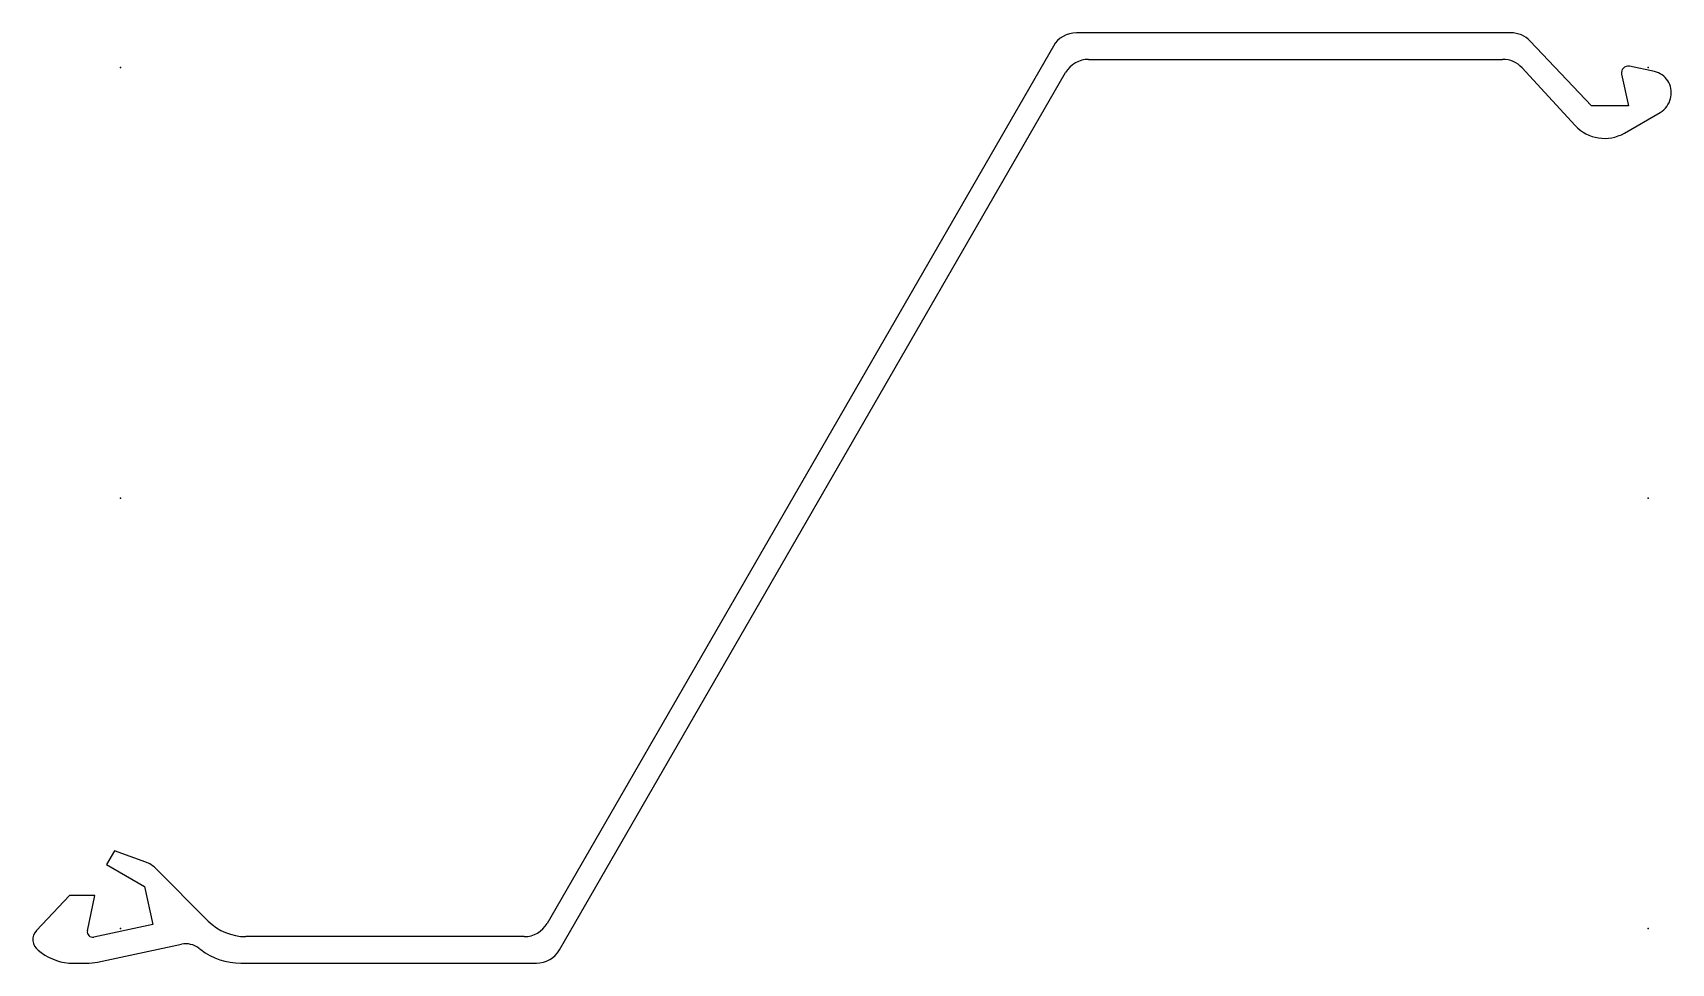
# Model space of a CAD drawing. Extents: x -33 to 584, y -175 to 175.
import ezdxf

# ---------------------------------------------------------------- set-up
doc = ezdxf.new("R2010")
doc.units = 0
doc.header["$MEASUREMENT"] = 0
doc.layers.get('0').update_dxf_attribs({"color": 5, "linetype": 'CONTINUOUS'})

msp = doc.modelspace()

# ---------------------------------------------------------------- linework, layer by layer
at = {"linetype": 'Continuous'}
for p, q in [((523.29272, 175), (359.75348, 175)), ((351.09323, 170.00002), (160.56676, -160.00002)), ((553.59998, 147.5), (530.55914, 171.87012)), ((364.37347, 165), (520.21259, 165)), ((527.57098, 161.77156), (547.50684, 140.10799)), ((577.31879, 160.43266), (567.93201, 162.41798)), ((165.18675, -170.00002), (355.71326, 160.00002)), ((564.97314, 159.43469), (567.59998, 147.5)), ((583.349, 150.2964), (583.48291, 150.91615)), ((567.59998, 147.5), (553.59998, 147.5)), ((566.04248, 137.27382), (579.52844, 145.05725)), ((-2.25, -132.67999), (-5.25, -137.88)), ((9.541, -136.98155), (-2.25, -132.67999)), ((-5.25, -137.88), (9.06, -146.14)), ((33.02214, -159.14214), (13.18485, -139.30486)), ((9.06, -146.14), (12.08, -160.47)), ((-19.22, -149.5), (-31.68199, -162.67213)), ((-9.68, -149.5), (-19.22, -149.5)), ((-12.49344, -162.78435), (-9.68, -149.5)), ((12.08, -160.47), (-10.12388, -165.15562)), ((151.90651, -165), (47.16427, -165)), ((-31.04467, -170.11232), (-29.83693, -171.01567)), ((-8.67302, -174.56697), (22.94206, -167.879)), ((29.44686, -169.34291), (30.15691, -169.88403)), ((-17.85785, -175), (-12.81228, -175)), ((45.31031, -175), (156.5265, -175))]:
    msp.add_line(p, q, dxfattribs=at)
for centre, radius, start, end in [((359.75348, 165), 10, 90, 149.99991), ((523.29272, 165), 10, 43.3942, 90), ((364.37347, 155), 10, 90, 149.99982), ((520.21259, 155), 10, 42.62179, 90), ((567.41473, 159.97209), 2.5, 78.05868, 192.41301), ((575.66339, 152.6058), 8, 347.80692, 78.05783), ((575.52948, 151.98605), 8, 299.99142, 347.80692), ((558.54443, 150.26532), 15, 222.62177, 299.9914), ((6.11378, -146.37592), 10, 44.99997, 69.9572), ((47.16427, -145), 20, 225, 270), ((151.90651, -155), 10, 270, 329.99991), ((-28.0499, -166.10841), 5, 136.58681, 233.2049), ((-10.53684, -163.19873), 2, 168.04219, 281.91617), ((-17.85785, -155), 20, 233.20498, 270), ((24.59777, -175.7058), 8, 52.68935, 101.94444), ((45.31031, -150), 25, 232.68938, 270), ((156.5265, -165), 10, 270, 329.99991), ((-12.81228, -155), 20, 270, 281.94446)]:
    msp.add_arc(centre, radius, start, end, dxfattribs=at)
for p in [(0, 162), (575, 162), (0, 0), (575, 0), (0, -162), (575, -162)]:
    msp.add_point(p, dxfattribs=at)

doc.saveas('drawing.dxf')
